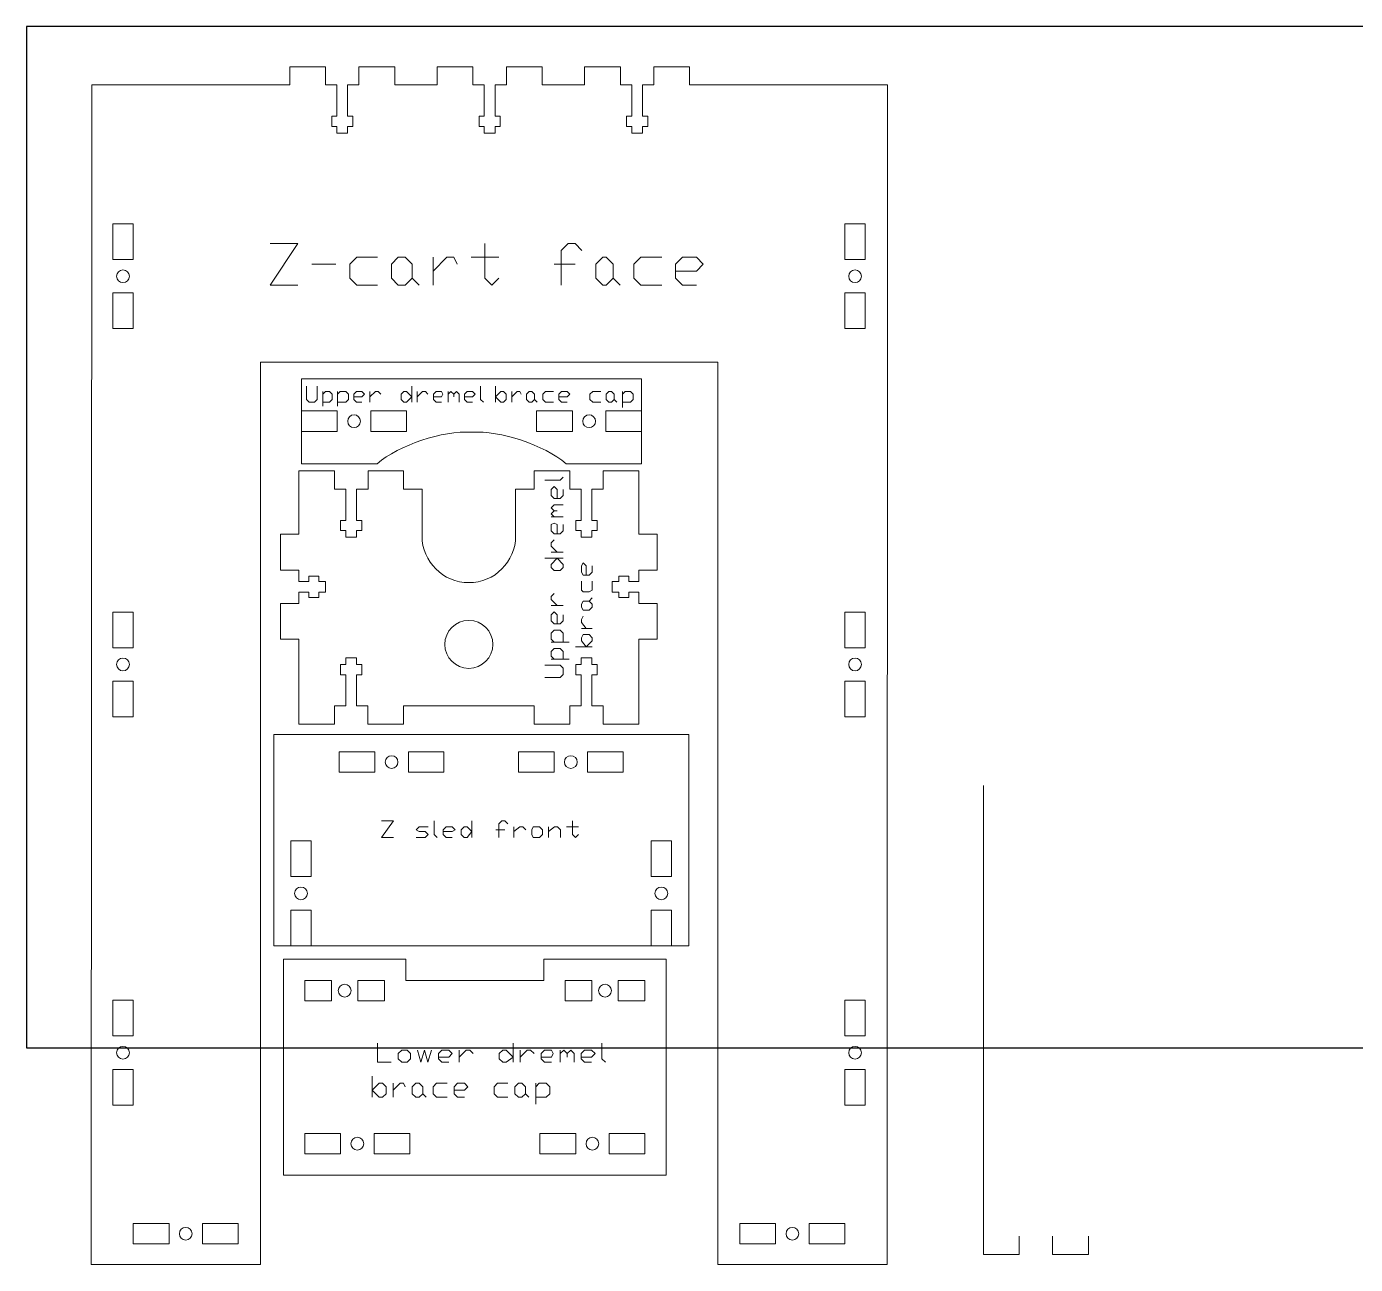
# Model space of a CAD drawing. Header units: inches. Extents: x 0 to 31.2, y 0.2 to 16.1.
# Drawn here: x -0.01 to 15.61, y 1.58 to 16.13 of the extents above; entities that cross this region are included whole.
import ezdxf

# ---------------------------------------------------------------- set-up
doc = ezdxf.new("R2010")
doc.units = ezdxf.units.IN
doc.header["$MEASUREMENT"] = 0
doc.layers.get('0').update_dxf_attribs({"linetype": 'CONTINUOUS', "true_color": 0xffffff})
doc.layers.add('CUT_SHEET_3', color=179, linetype='CONTINUOUS', true_color=0x131326)

# ---------------------------------------------------------------- blocks, each defined once
blk = doc.blocks.new('BORDER')
for p, q in [((24, 0), (0, 0)), ((0, 0), (0, -12)), ((24, -12), (24, 0)), ((0, -12), (24, -12))]:
    blk.add_line(p, q)

msp = doc.modelspace()

# ---------------------------------------------------------------- linework, layer by layer
at = {"layer": 'CUT_SHEET_3', "color": 3, "lineweight": 15, "true_color": 0x00ff00}
for p, q in [((3.087, 15.441), (3.087, 15.656)), ((3.087, 15.656), (3.507, 15.656)), ((3.507, 15.656), (3.507, 15.441)), ((3.9, 15.441), (3.9, 15.656)), ((3.9, 15.656), (4.32, 15.656)), ((4.32, 15.656), (4.32, 15.441)), ((4.82, 15.441), (4.82, 15.656)), ((4.82, 15.656), (5.239, 15.656)), ((5.239, 15.656), (5.239, 15.441)), ((5.633, 15.441), (5.633, 15.656)), ((5.633, 15.656), (6.053, 15.656)), ((6.053, 15.656), (6.053, 15.441)), ((6.552, 15.441), (6.552, 15.656)), ((6.552, 15.656), (6.972, 15.656)), ((6.972, 15.656), (6.972, 15.441)), ((7.366, 15.441), (7.366, 15.656)), ((7.366, 15.656), (7.785, 15.656)), ((7.785, 15.656), (7.785, 15.441)), ((0.751, 1.584), (0.759, 15.441)), ((0.759, 15.441), (3.087, 15.441)), ((2.742, 15.441), (2.742, 15.441)), ((3.507, 15.441), (3.641, 15.441)), ((3.641, 15.441), (3.641, 15.073)), ((3.766, 15.073), (3.766, 15.441)), ((3.766, 15.441), (3.9, 15.441)), ((4.32, 15.441), (4.82, 15.441)), ((5.239, 15.441), (5.373, 15.441)), ((5.373, 15.441), (5.373, 15.073)), ((5.499, 15.073), (5.499, 15.441)), ((5.499, 15.441), (5.633, 15.441)), ((6.053, 15.441), (6.552, 15.441)), ((6.972, 15.441), (7.106, 15.441)), ((7.106, 15.441), (7.106, 15.073)), ((7.232, 15.073), (7.232, 15.441)), ((7.232, 15.441), (7.366, 15.441)), ((7.785, 15.441), (10.113, 15.441)), ((10.113, 15.441), (10.106, 1.584)), ((3.641, 15.073), (3.579, 15.073)), ((3.579, 15.073), (3.579, 14.955)), ((3.828, 15.073), (3.766, 15.073)), ((3.828, 14.955), (3.828, 15.073)), ((5.373, 15.073), (5.311, 15.073)), ((5.311, 15.073), (5.311, 14.955)), ((5.561, 15.073), (5.499, 15.073)), ((5.561, 14.955), (5.561, 15.073)), ((7.106, 15.073), (7.044, 15.073)), ((7.044, 15.073), (7.044, 14.955)), ((7.294, 15.073), (7.232, 15.073)), ((7.294, 14.955), (7.294, 15.073)), ((3.579, 14.955), (3.641, 14.955)), ((3.641, 14.955), (3.641, 14.876)), ((3.641, 14.876), (3.766, 14.876)), ((3.766, 14.876), (3.766, 14.955)), ((3.766, 14.955), (3.828, 14.955)), ((5.311, 14.955), (5.373, 14.955)), ((5.373, 14.955), (5.373, 14.876)), ((5.373, 14.876), (5.499, 14.876)), ((5.499, 14.876), (5.499, 14.955)), ((5.499, 14.955), (5.561, 14.955)), ((7.044, 14.955), (7.106, 14.955)), ((7.106, 14.955), (7.106, 14.876)), ((7.106, 14.876), (7.232, 14.876)), ((7.232, 14.876), (7.232, 14.955)), ((7.232, 14.955), (7.294, 14.955)), ((8.116, 12.183), (2.742, 12.183)), ((2.742, 12.183), (2.742, 1.584)), ((8.116, 1.584), (8.116, 12.183)), ((3.224, 11.99), (3.224, 10.991)), ((7.222, 11.99), (3.224, 11.99)), ((7.222, 10.991), (7.222, 11.99)), ((3.224, 10.991), (4.112, 10.991)), ((6.335, 10.991), (7.222, 10.991)), ((3.192, 10.162), (3.192, 10.908)), ((3.192, 10.908), (3.612, 10.908)), ((3.612, 10.908), (3.612, 10.693)), ((4.006, 10.693), (4.006, 10.908)), ((4.006, 10.908), (4.425, 10.908)), ((4.425, 10.908), (4.425, 10.693)), ((5.957, 10.693), (5.957, 10.908)), ((5.957, 10.908), (6.377, 10.908)), ((6.377, 10.908), (6.377, 10.693)), ((6.77, 10.693), (6.77, 10.908)), ((6.77, 10.908), (7.19, 10.908)), ((7.19, 10.908), (7.19, 10.162)), ((3.612, 10.693), (3.746, 10.693)), ((3.746, 10.693), (3.746, 10.325)), ((3.872, 10.325), (3.872, 10.693)), ((3.872, 10.693), (4.006, 10.693)), ((4.425, 10.693), (4.641, 10.693)), ((4.641, 10.693), (4.641, 10.143)), ((5.741, 10.143), (5.741, 10.693)), ((5.741, 10.693), (5.957, 10.693)), ((6.377, 10.693), (6.51, 10.693)), ((6.51, 10.693), (6.51, 10.325)), ((6.636, 10.325), (6.636, 10.693)), ((6.636, 10.693), (6.77, 10.693)), ((3.746, 10.325), (3.684, 10.325)), ((3.684, 10.325), (3.684, 10.207)), ((3.934, 10.325), (3.872, 10.325)), ((3.934, 10.207), (3.934, 10.325)), ((6.51, 10.325), (6.449, 10.325)), ((6.449, 10.325), (6.449, 10.207)), ((6.698, 10.325), (6.636, 10.325)), ((6.698, 10.207), (6.698, 10.325)), ((2.977, 9.742), (2.977, 10.162)), ((2.977, 10.162), (3.192, 10.162)), ((3.684, 10.207), (3.746, 10.207)), ((3.746, 10.207), (3.746, 10.128)), ((3.872, 10.128), (3.872, 10.207)), ((3.872, 10.207), (3.934, 10.207)), ((6.449, 10.207), (6.51, 10.207)), ((6.51, 10.207), (6.51, 10.128)), ((6.636, 10.128), (6.636, 10.207)), ((6.636, 10.207), (6.698, 10.207)), ((7.19, 10.162), (7.405, 10.162)), ((7.405, 10.162), (7.405, 9.742)), ((3.746, 10.128), (3.872, 10.128)), ((6.51, 10.128), (6.636, 10.128)), ((3.192, 9.742), (2.977, 9.742)), ((3.192, 9.609), (3.192, 9.742)), ((7.405, 9.742), (7.19, 9.742)), ((7.19, 9.742), (7.19, 9.609)), ((3.31, 9.609), (3.192, 9.609)), ((3.428, 9.671), (3.31, 9.671)), ((3.31, 9.671), (3.31, 9.609)), ((3.428, 9.609), (3.428, 9.671)), ((3.507, 9.609), (3.428, 9.609)), ((3.507, 9.483), (3.507, 9.609)), ((6.954, 9.609), (6.875, 9.609)), ((6.875, 9.609), (6.875, 9.483)), ((7.072, 9.671), (6.954, 9.671)), ((6.954, 9.671), (6.954, 9.609)), ((7.072, 9.609), (7.072, 9.671)), ((7.19, 9.609), (7.072, 9.609)), ((3.192, 9.349), (3.192, 9.483)), ((3.192, 9.483), (3.31, 9.483)), ((3.31, 9.483), (3.31, 9.421)), ((3.31, 9.421), (3.428, 9.421)), ((3.428, 9.421), (3.428, 9.483)), ((3.428, 9.483), (3.507, 9.483)), ((6.875, 9.483), (6.954, 9.483)), ((6.954, 9.483), (6.954, 9.421)), ((6.954, 9.421), (7.072, 9.421)), ((7.072, 9.421), (7.072, 9.483)), ((7.072, 9.483), (7.19, 9.483)), ((7.19, 9.483), (7.19, 9.349)), ((2.977, 8.929), (2.977, 9.349)), ((2.977, 9.349), (3.192, 9.349)), ((7.19, 9.349), (7.405, 9.349)), ((7.405, 9.349), (7.405, 8.929)), ((3.192, 8.929), (2.977, 8.929)), ((3.192, 7.93), (3.192, 8.929)), ((7.405, 8.929), (7.19, 8.929)), ((7.19, 8.929), (7.19, 7.93)), ((3.746, 8.631), (3.684, 8.631)), ((3.684, 8.631), (3.684, 8.512)), ((3.872, 8.709), (3.746, 8.709)), ((3.746, 8.709), (3.746, 8.631)), ((3.872, 8.631), (3.872, 8.709)), ((3.934, 8.631), (3.872, 8.631)), ((3.934, 8.512), (3.934, 8.631)), ((6.51, 8.631), (6.448, 8.631)), ((6.448, 8.631), (6.448, 8.512)), ((6.636, 8.709), (6.51, 8.709)), ((6.51, 8.709), (6.51, 8.631)), ((6.636, 8.631), (6.636, 8.709)), ((6.698, 8.631), (6.636, 8.631)), ((6.698, 8.512), (6.698, 8.631)), ((3.684, 8.512), (3.746, 8.512)), ((3.746, 8.512), (3.746, 8.145)), ((3.872, 8.145), (3.872, 8.512)), ((3.872, 8.512), (3.934, 8.512)), ((6.448, 8.512), (6.51, 8.512)), ((6.51, 8.512), (6.51, 8.145)), ((6.636, 8.145), (6.636, 8.512)), ((6.636, 8.512), (6.698, 8.512)), ((3.746, 8.145), (3.612, 8.145)), ((3.612, 8.145), (3.612, 7.93)), ((4.005, 8.145), (3.872, 8.145)), ((4.005, 7.93), (4.005, 8.145)), ((5.957, 8.145), (4.425, 8.145)), ((4.425, 8.145), (4.425, 7.93)), ((5.957, 7.93), (5.957, 8.145)), ((6.51, 8.145), (6.377, 8.145)), ((6.377, 8.145), (6.377, 7.93)), ((6.77, 8.145), (6.636, 8.145)), ((6.77, 7.93), (6.77, 8.145)), ((2.898, 5.326), (2.898, 7.811)), ((2.898, 7.811), (7.775, 7.811)), ((3.612, 7.93), (3.192, 7.93)), ((4.425, 7.93), (4.005, 7.93)), ((6.377, 7.93), (5.957, 7.93)), ((7.19, 7.93), (6.77, 7.93)), ((7.775, 7.811), (7.775, 5.326)), ((11.24, 1.701), (11.239, 7.211)), ((7.775, 5.326), (2.898, 5.326)), ((4.451, 5.171), (3.013, 5.171)), ((3.013, 5.171), (3.013, 4.921)), ((4.451, 4.921), (4.451, 5.171)), ((7.511, 5.171), (6.073, 5.171)), ((6.073, 5.171), (6.073, 4.921)), ((7.511, 4.921), (7.511, 5.171)), ((3.013, 4.921), (3.013, 4.681)), ((6.073, 4.921), (4.451, 4.921)), ((7.511, 4.681), (7.511, 4.921)), ((3.013, 4.681), (3.013, 2.633)), ((7.511, 2.633), (7.511, 4.681)), ((3.013, 2.633), (7.511, 2.633)), ((11.66, 1.916), (11.66, 1.701)), ((12.053, 1.701), (12.053, 1.916)), ((12.474, 1.916), (12.473, 1.701)), ((2.742, 1.584), (0.751, 1.584)), ((10.106, 1.584), (8.116, 1.584)), ((11.66, 1.701), (11.24, 1.701)), ((12.473, 1.701), (12.053, 1.701))]:
    msp.add_line(p, q, dxfattribs=at)
at = {"layer": 'CUT_SHEET_3', "color": 1, "lineweight": 15, "true_color": 0xff0000}
for p, q in [((1.006, 13.811), (1.246, 13.811)), ((1.006, 13.391), (1.006, 13.811)), ((1.246, 13.811), (1.246, 13.391)), ((9.851, 13.811), (9.611, 13.811)), ((9.611, 13.811), (9.611, 13.391)), ((9.851, 13.391), (9.851, 13.811)), ((1.246, 13.391), (1.006, 13.391)), ((9.611, 13.391), (9.851, 13.391)), ((1.006, 12.998), (1.246, 12.998)), ((1.006, 12.578), (1.006, 12.998)), ((1.246, 12.998), (1.246, 12.578)), ((9.851, 12.998), (9.611, 12.998)), ((9.611, 12.998), (9.611, 12.578)), ((9.851, 12.578), (9.851, 12.998)), ((1.246, 12.578), (1.006, 12.578)), ((9.611, 12.578), (9.851, 12.578)), ((3.225, 11.611), (3.645, 11.611)), ((3.225, 11.371), (3.225, 11.611)), ((3.645, 11.611), (3.645, 11.371)), ((4.038, 11.611), (4.458, 11.611)), ((4.038, 11.371), (4.038, 11.611)), ((4.458, 11.611), (4.458, 11.371)), ((5.988, 11.611), (6.408, 11.611)), ((5.988, 11.371), (5.988, 11.611)), ((6.408, 11.611), (6.408, 11.371)), ((6.802, 11.611), (7.221, 11.611)), ((6.802, 11.371), (6.802, 11.611)), ((7.221, 11.611), (7.221, 11.371)), ((3.645, 11.371), (3.225, 11.371)), ((4.458, 11.371), (4.038, 11.371)), ((6.408, 11.371), (5.988, 11.371)), ((7.221, 11.371), (6.802, 11.371)), ((1.246, 9.249), (1.006, 9.249)), ((1.006, 9.249), (1.006, 8.83)), ((1.246, 8.83), (1.246, 9.249)), ((9.611, 8.83), (9.611, 9.249)), ((9.611, 9.249), (9.851, 9.249)), ((9.851, 9.249), (9.851, 8.83)), ((5.191, 9.151), (5.191, 9.151)), ((1.006, 8.83), (1.246, 8.83)), ((4.909, 8.869), (4.909, 8.869)), ((9.851, 8.83), (9.611, 8.83)), ((1.246, 8.436), (1.006, 8.436)), ((1.006, 8.436), (1.006, 8.016)), ((1.246, 8.016), (1.246, 8.436)), ((5.191, 8.587), (5.191, 8.587)), ((9.611, 8.016), (9.611, 8.436)), ((9.611, 8.436), (9.851, 8.436)), ((9.851, 8.436), (9.851, 8.016)), ((1.006, 8.016), (1.246, 8.016)), ((9.851, 8.016), (9.611, 8.016)), ((3.666, 7.366), (3.666, 7.606)), ((3.666, 7.606), (4.086, 7.606)), ((4.086, 7.606), (4.086, 7.366)), ((4.48, 7.366), (4.48, 7.606)), ((4.48, 7.606), (4.899, 7.606)), ((4.899, 7.606), (4.899, 7.366)), ((5.773, 7.366), (5.773, 7.606)), ((5.773, 7.606), (6.193, 7.606)), ((6.193, 7.606), (6.193, 7.366)), ((6.587, 7.366), (6.587, 7.606)), ((6.587, 7.606), (7.006, 7.606)), ((7.006, 7.606), (7.006, 7.366)), ((4.086, 7.366), (3.666, 7.366)), ((4.899, 7.366), (4.48, 7.366)), ((6.193, 7.366), (5.773, 7.366)), ((7.006, 7.366), (6.587, 7.366)), ((3.098, 6.14), (3.098, 6.56)), ((3.098, 6.56), (3.338, 6.56)), ((3.338, 6.56), (3.338, 6.14)), ((7.334, 6.14), (7.334, 6.56)), ((7.334, 6.56), (7.574, 6.56)), ((7.574, 6.56), (7.574, 6.14)), ((3.338, 6.14), (3.098, 6.14)), ((7.574, 6.14), (7.334, 6.14)), ((3.098, 5.327), (3.098, 5.747)), ((3.098, 5.747), (3.338, 5.747)), ((3.338, 5.747), (3.338, 5.327)), ((7.334, 5.327), (7.334, 5.747)), ((7.334, 5.747), (7.574, 5.747)), ((7.574, 5.747), (7.574, 5.327)), ((3.338, 5.327), (3.098, 5.327)), ((7.574, 5.327), (7.334, 5.327)), ((1.246, 4.688), (1.006, 4.688)), ((1.006, 4.688), (1.006, 4.268)), ((1.246, 4.268), (1.246, 4.688)), ((9.611, 4.268), (9.611, 4.688)), ((9.611, 4.688), (9.851, 4.688)), ((9.851, 4.688), (9.851, 4.268)), ((1.006, 4.268), (1.246, 4.268)), ((9.851, 4.268), (9.611, 4.268)), ((1.246, 3.874), (1.006, 3.874)), ((1.006, 3.874), (1.006, 3.455)), ((1.246, 3.455), (1.246, 3.874)), ((9.611, 3.455), (9.611, 3.874)), ((9.611, 3.874), (9.851, 3.874)), ((9.851, 3.874), (9.851, 3.455)), ((1.006, 3.455), (1.246, 3.455)), ((9.851, 3.455), (9.611, 3.455)), ((3.264, 3.123), (3.684, 3.123)), ((3.264, 2.883), (3.264, 3.123)), ((3.684, 3.123), (3.684, 2.883)), ((4.077, 3.123), (4.497, 3.123)), ((4.077, 2.883), (4.077, 3.123)), ((4.497, 3.123), (4.497, 2.883)), ((6.027, 3.123), (6.447, 3.123)), ((6.027, 2.883), (6.027, 3.123)), ((6.447, 3.123), (6.447, 2.883)), ((6.84, 3.123), (7.26, 3.123)), ((6.84, 2.883), (6.84, 3.123)), ((7.26, 3.123), (7.26, 2.883)), ((3.684, 2.883), (3.264, 2.883)), ((4.497, 2.883), (4.077, 2.883)), ((6.447, 2.883), (6.027, 2.883)), ((7.26, 2.883), (6.84, 2.883)), ((1.247, 1.825), (1.247, 2.065)), ((1.247, 2.065), (1.667, 2.065)), ((1.667, 2.065), (1.667, 1.825)), ((2.06, 1.825), (2.06, 2.065)), ((2.06, 2.065), (2.48, 2.065)), ((2.48, 2.065), (2.48, 1.825)), ((8.797, 2.065), (8.377, 2.065)), ((8.377, 2.065), (8.377, 1.825)), ((8.797, 1.825), (8.797, 2.065)), ((9.61, 2.065), (9.19, 2.065)), ((9.19, 2.065), (9.19, 1.825)), ((9.61, 1.825), (9.61, 2.065)), ((1.667, 1.825), (1.247, 1.825)), ((2.48, 1.825), (2.06, 1.825)), ((8.377, 1.825), (8.797, 1.825)), ((9.19, 1.825), (9.61, 1.825))]:
    msp.add_line(p, q, dxfattribs=at)
at = {"layer": 'CUT_SHEET_3', "color": 7, "lineweight": 15, "true_color": 0xffffff}
for p, q in [((2.856, 13.58), (3.181, 13.58)), ((3.181, 13.58), (2.856, 13.091)), ((5.381, 13.58), (5.381, 13.172)), ((6.358, 13.58), (6.277, 13.498)), ((6.277, 13.498), (6.277, 13.091)), ((6.44, 13.58), (6.358, 13.58)), ((6.521, 13.498), (6.44, 13.58)), ((3.344, 13.335), (3.629, 13.335)), ((3.874, 13.417), (3.792, 13.335)), ((3.792, 13.335), (3.792, 13.172)), ((4.118, 13.417), (3.874, 13.417)), ((4.281, 13.335), (4.362, 13.417)), ((4.281, 13.172), (4.281, 13.335)), ((4.362, 13.417), (4.444, 13.417)), ((4.444, 13.417), (4.525, 13.335)), ((4.525, 13.335), (4.525, 13.172)), ((4.77, 13.254), (4.933, 13.417)), ((4.77, 13.091), (4.77, 13.417)), ((4.933, 13.417), (5.014, 13.417)), ((5.014, 13.417), (5.055, 13.335)), ((5.218, 13.417), (5.544, 13.417)), ((6.195, 13.335), (6.44, 13.335)), ((6.684, 13.335), (6.765, 13.417)), ((6.684, 13.172), (6.684, 13.335)), ((6.765, 13.417), (6.806, 13.417)), ((6.806, 13.417), (6.888, 13.335)), ((6.888, 13.335), (6.888, 13.172)), ((7.213, 13.417), (7.132, 13.335)), ((7.132, 13.335), (7.132, 13.172)), ((7.458, 13.417), (7.213, 13.417)), ((7.702, 13.417), (7.621, 13.335)), ((7.621, 13.335), (7.621, 13.172)), ((7.865, 13.417), (7.702, 13.417)), ((7.947, 13.335), (7.865, 13.417)), ((7.865, 13.254), (7.947, 13.335)), ((3.792, 13.172), (3.874, 13.091)), ((4.362, 13.091), (4.281, 13.172)), ((4.525, 13.172), (4.444, 13.091)), ((4.525, 13.172), (4.607, 13.091)), ((5.381, 13.172), (5.462, 13.091)), ((5.462, 13.091), (5.544, 13.172)), ((6.765, 13.091), (6.684, 13.172)), ((6.888, 13.172), (6.806, 13.091)), ((6.888, 13.172), (6.969, 13.091)), ((7.132, 13.172), (7.213, 13.091)), ((7.621, 13.254), (7.865, 13.254)), ((7.621, 13.172), (7.702, 13.091)), ((2.856, 13.091), (3.181, 13.091)), ((3.874, 13.091), (4.118, 13.091)), ((4.444, 13.091), (4.362, 13.091)), ((6.806, 13.091), (6.765, 13.091)), ((7.213, 13.091), (7.458, 13.091)), ((7.702, 13.091), (7.865, 13.091)), ((3.283, 11.904), (3.283, 11.745)), ((3.41, 11.745), (3.41, 11.904)), ((4.521, 11.904), (4.521, 11.713)), ((5.33, 11.904), (5.33, 11.745)), ((5.504, 11.713), (5.504, 11.904)), ((3.283, 11.745), (3.315, 11.713)), ((3.379, 11.713), (3.41, 11.745)), ((3.474, 11.809), (3.506, 11.84)), ((3.474, 11.666), (3.474, 11.84)), ((3.506, 11.84), (3.553, 11.84)), ((3.553, 11.84), (3.585, 11.809)), ((3.585, 11.745), (3.553, 11.713)), ((3.585, 11.809), (3.585, 11.745)), ((3.648, 11.809), (3.68, 11.84)), ((3.648, 11.666), (3.648, 11.84)), ((3.68, 11.84), (3.744, 11.84)), ((3.744, 11.84), (3.775, 11.809)), ((3.775, 11.745), (3.744, 11.713)), ((3.775, 11.809), (3.775, 11.745)), ((3.871, 11.84), (3.839, 11.809)), ((3.839, 11.809), (3.839, 11.745)), ((3.839, 11.777), (3.934, 11.777)), ((3.839, 11.745), (3.871, 11.713)), ((3.934, 11.84), (3.871, 11.84)), ((3.966, 11.809), (3.934, 11.84)), ((3.934, 11.777), (3.966, 11.809)), ((4.029, 11.777), (4.093, 11.84)), ((4.029, 11.713), (4.029, 11.84)), ((4.093, 11.84), (4.124, 11.84)), ((4.124, 11.84), (4.156, 11.809)), ((4.394, 11.809), (4.426, 11.84)), ((4.394, 11.745), (4.394, 11.809)), ((4.426, 11.713), (4.394, 11.745)), ((4.426, 11.84), (4.458, 11.84)), ((4.458, 11.84), (4.521, 11.777)), ((4.521, 11.777), (4.458, 11.713)), ((4.585, 11.777), (4.648, 11.84)), ((4.585, 11.713), (4.585, 11.84)), ((4.648, 11.84), (4.68, 11.84)), ((4.68, 11.84), (4.711, 11.809)), ((4.807, 11.84), (4.775, 11.809)), ((4.775, 11.809), (4.775, 11.745)), ((4.775, 11.777), (4.87, 11.777)), ((4.775, 11.745), (4.807, 11.713)), ((4.87, 11.84), (4.807, 11.84)), ((4.886, 11.809), (4.87, 11.84)), ((4.87, 11.777), (4.886, 11.809)), ((4.95, 11.809), (4.981, 11.84)), ((4.95, 11.713), (4.95, 11.84)), ((4.981, 11.84), (5.013, 11.809)), ((5.013, 11.809), (5.045, 11.84)), ((5.013, 11.809), (5.013, 11.777)), ((5.045, 11.84), (5.076, 11.809)), ((5.076, 11.809), (5.076, 11.713)), ((5.172, 11.84), (5.14, 11.809)), ((5.14, 11.809), (5.14, 11.745)), ((5.14, 11.777), (5.235, 11.777)), ((5.14, 11.745), (5.172, 11.713)), ((5.235, 11.84), (5.172, 11.84)), ((5.267, 11.809), (5.235, 11.84)), ((5.235, 11.777), (5.267, 11.809)), ((5.33, 11.745), (5.362, 11.713)), ((5.504, 11.777), (5.568, 11.84)), ((5.568, 11.713), (5.504, 11.777)), ((5.568, 11.84), (5.599, 11.84)), ((5.599, 11.84), (5.631, 11.808)), ((5.631, 11.745), (5.599, 11.713)), ((5.631, 11.808), (5.631, 11.745)), ((5.695, 11.777), (5.758, 11.84)), ((5.695, 11.713), (5.695, 11.84)), ((5.758, 11.84), (5.79, 11.84)), ((5.79, 11.84), (5.806, 11.808)), ((5.869, 11.808), (5.901, 11.84)), ((5.869, 11.745), (5.869, 11.808)), ((5.901, 11.713), (5.869, 11.745)), ((5.901, 11.84), (5.933, 11.84)), ((5.933, 11.84), (5.964, 11.808)), ((5.964, 11.745), (5.933, 11.713)), ((5.964, 11.808), (5.964, 11.745)), ((5.964, 11.745), (5.996, 11.713)), ((6.091, 11.84), (6.06, 11.808)), ((6.06, 11.808), (6.06, 11.745)), ((6.06, 11.745), (6.091, 11.713)), ((6.187, 11.84), (6.091, 11.84)), ((6.282, 11.84), (6.25, 11.808)), ((6.25, 11.808), (6.25, 11.745)), ((6.25, 11.777), (6.345, 11.777)), ((6.25, 11.745), (6.282, 11.713)), ((6.345, 11.84), (6.282, 11.84)), ((6.377, 11.808), (6.345, 11.84)), ((6.345, 11.777), (6.377, 11.808)), ((6.647, 11.84), (6.615, 11.808)), ((6.615, 11.808), (6.615, 11.745)), ((6.615, 11.745), (6.647, 11.713)), ((6.742, 11.84), (6.647, 11.84)), ((6.805, 11.808), (6.837, 11.84)), ((6.805, 11.745), (6.805, 11.808)), ((6.837, 11.713), (6.805, 11.745)), ((6.837, 11.84), (6.869, 11.84)), ((6.869, 11.84), (6.901, 11.808)), ((6.901, 11.745), (6.869, 11.713)), ((6.901, 11.808), (6.901, 11.745)), ((6.901, 11.745), (6.932, 11.713)), ((6.996, 11.808), (7.027, 11.84)), ((6.996, 11.65), (6.996, 11.84)), ((7.027, 11.84), (7.091, 11.84)), ((7.091, 11.84), (7.123, 11.808)), ((7.123, 11.745), (7.091, 11.713)), ((7.123, 11.808), (7.123, 11.745)), ((3.315, 11.713), (3.379, 11.713)), ((3.553, 11.713), (3.474, 11.713)), ((3.744, 11.713), (3.648, 11.713)), ((3.871, 11.713), (3.934, 11.713)), ((4.458, 11.713), (4.426, 11.713)), ((4.807, 11.713), (4.87, 11.713)), ((5.172, 11.713), (5.235, 11.713)), ((5.599, 11.713), (5.568, 11.713)), ((5.933, 11.713), (5.901, 11.713)), ((6.091, 11.713), (6.187, 11.713)), ((6.282, 11.713), (6.345, 11.713)), ((6.647, 11.713), (6.742, 11.713)), ((6.869, 11.713), (6.837, 11.713)), ((7.091, 11.713), (6.996, 11.713)), ((6.085, 10.797), (6.264, 10.797)), ((6.264, 10.797), (6.3, 10.832)), ((6.193, 10.725), (6.157, 10.689)), ((6.157, 10.689), (6.157, 10.617)), ((6.229, 10.689), (6.193, 10.725)), ((6.229, 10.581), (6.229, 10.689)), ((6.3, 10.617), (6.3, 10.689)), ((6.157, 10.617), (6.193, 10.581)), ((6.157, 10.473), (6.193, 10.509)), ((6.193, 10.437), (6.157, 10.473)), ((6.193, 10.581), (6.264, 10.581)), ((6.193, 10.509), (6.3, 10.509)), ((6.264, 10.581), (6.3, 10.617)), ((6.157, 10.402), (6.193, 10.437)), ((6.193, 10.366), (6.157, 10.402)), ((6.3, 10.366), (6.157, 10.366)), ((6.193, 10.437), (6.229, 10.437)), ((6.193, 10.294), (6.157, 10.276)), ((6.157, 10.276), (6.157, 10.204)), ((6.157, 10.204), (6.193, 10.168)), ((6.229, 10.276), (6.193, 10.294)), ((6.193, 10.168), (6.264, 10.168)), ((6.229, 10.168), (6.229, 10.276)), ((6.264, 10.168), (6.3, 10.204)), ((6.3, 10.204), (6.3, 10.276)), ((6.157, 10.06), (6.193, 10.096)), ((6.157, 10.024), (6.157, 10.06)), ((6.229, 9.953), (6.157, 10.024)), ((6.085, 9.881), (6.3, 9.881)), ((6.3, 9.953), (6.157, 9.953)), ((6.157, 9.809), (6.229, 9.881)), ((6.229, 9.881), (6.3, 9.809)), ((6.157, 9.773), (6.157, 9.809)), ((6.193, 9.737), (6.157, 9.773)), ((6.264, 9.737), (6.193, 9.737)), ((6.3, 9.773), (6.264, 9.737)), ((6.3, 9.809), (6.3, 9.773)), ((6.534, 9.827), (6.516, 9.791)), ((6.516, 9.791), (6.516, 9.719)), ((6.516, 9.719), (6.534, 9.683)), ((6.57, 9.791), (6.534, 9.827)), ((6.57, 9.683), (6.57, 9.791)), ((6.606, 9.683), (6.642, 9.719)), ((6.642, 9.719), (6.642, 9.791)), ((6.516, 9.612), (6.516, 9.504)), ((6.534, 9.683), (6.606, 9.683)), ((6.642, 9.504), (6.642, 9.612)), ((6.157, 9.432), (6.193, 9.468)), ((6.157, 9.396), (6.157, 9.432)), ((6.229, 9.324), (6.157, 9.396)), ((6.516, 9.504), (6.534, 9.486)), ((6.516, 9.342), (6.534, 9.378)), ((6.534, 9.486), (6.606, 9.486)), ((6.534, 9.378), (6.606, 9.378)), ((6.606, 9.486), (6.642, 9.504)), ((6.606, 9.378), (6.642, 9.414)), ((6.606, 9.378), (6.642, 9.342)), ((6.3, 9.324), (6.157, 9.324)), ((6.193, 9.252), (6.157, 9.217)), ((6.157, 9.217), (6.157, 9.145)), ((6.229, 9.217), (6.193, 9.252)), ((6.229, 9.109), (6.229, 9.217)), ((6.3, 9.145), (6.3, 9.217)), ((6.516, 9.306), (6.516, 9.342)), ((6.534, 9.27), (6.516, 9.306)), ((6.606, 9.27), (6.534, 9.27)), ((6.642, 9.306), (6.606, 9.27)), ((6.642, 9.342), (6.642, 9.306)), ((6.157, 9.145), (6.193, 9.109)), ((6.193, 9.109), (6.264, 9.109)), ((6.264, 9.109), (6.3, 9.145)), ((6.516, 9.163), (6.534, 9.199)), ((6.516, 9.127), (6.516, 9.163)), ((6.57, 9.055), (6.516, 9.127)), ((6.157, 9.001), (6.193, 9.037)), ((6.157, 8.929), (6.157, 9.001)), ((6.193, 8.893), (6.157, 8.929)), ((6.193, 9.037), (6.264, 9.037)), ((6.264, 9.037), (6.3, 9.001)), ((6.3, 9.001), (6.3, 8.893)), ((6.642, 9.055), (6.516, 9.055)), ((6.516, 8.947), (6.534, 8.983)), ((6.516, 8.911), (6.516, 8.947)), ((6.57, 8.839), (6.516, 8.911)), ((6.534, 8.983), (6.606, 8.983)), ((6.642, 8.911), (6.57, 8.839)), ((6.606, 8.983), (6.642, 8.947)), ((6.642, 8.947), (6.642, 8.911)), ((6.372, 8.893), (6.157, 8.893)), ((6.157, 8.786), (6.193, 8.822)), ((6.157, 8.732), (6.157, 8.786)), ((6.193, 8.822), (6.264, 8.822)), ((6.264, 8.822), (6.3, 8.786)), ((6.3, 8.786), (6.3, 8.696)), ((6.642, 8.839), (6.444, 8.839)), ((6.264, 8.624), (6.085, 8.624)), ((6.193, 8.696), (6.157, 8.732)), ((6.372, 8.696), (6.157, 8.696)), ((6.3, 8.588), (6.264, 8.624)), ((6.085, 8.48), (6.264, 8.48)), ((6.264, 8.48), (6.3, 8.516)), ((6.3, 8.516), (6.3, 8.588)), ((4.164, 6.795), (4.306, 6.795)), ((4.306, 6.795), (4.164, 6.6)), ((4.571, 6.689), (4.606, 6.724)), ((4.606, 6.724), (4.712, 6.724)), ((4.783, 6.795), (4.783, 6.636)), ((4.924, 6.724), (4.889, 6.689)), ((4.995, 6.724), (4.924, 6.724)), ((5.03, 6.689), (4.995, 6.724)), ((5.101, 6.689), (5.136, 6.724)), ((5.136, 6.724), (5.172, 6.724)), ((5.172, 6.724), (5.225, 6.671)), ((5.225, 6.795), (5.225, 6.6)), ((5.578, 6.795), (5.543, 6.759)), ((5.543, 6.759), (5.543, 6.6)), ((5.614, 6.795), (5.578, 6.795)), ((5.649, 6.759), (5.614, 6.795)), ((5.72, 6.671), (5.79, 6.724)), ((5.72, 6.6), (5.72, 6.724)), ((5.79, 6.724), (5.826, 6.724)), ((5.826, 6.724), (5.861, 6.689)), ((5.932, 6.689), (5.949, 6.724)), ((5.949, 6.724), (6.02, 6.724)), ((6.02, 6.724), (6.055, 6.689)), ((6.126, 6.671), (6.197, 6.724)), ((6.126, 6.6), (6.126, 6.724)), ((6.197, 6.724), (6.232, 6.724)), ((6.232, 6.724), (6.267, 6.689)), ((6.338, 6.724), (6.479, 6.724)), ((6.409, 6.795), (6.409, 6.636)), ((4.164, 6.6), (4.306, 6.6)), ((4.606, 6.671), (4.571, 6.689)), ((4.571, 6.6), (4.677, 6.6)), ((4.677, 6.671), (4.606, 6.671)), ((4.712, 6.636), (4.677, 6.671)), ((4.677, 6.6), (4.712, 6.636)), ((4.783, 6.636), (4.818, 6.6)), ((4.889, 6.689), (4.889, 6.636)), ((4.889, 6.671), (4.995, 6.671)), ((4.889, 6.636), (4.924, 6.6)), ((4.924, 6.6), (4.995, 6.6)), ((4.995, 6.671), (5.03, 6.689)), ((5.101, 6.636), (5.101, 6.689)), ((5.136, 6.6), (5.101, 6.636)), ((5.172, 6.6), (5.136, 6.6)), ((5.225, 6.671), (5.172, 6.6)), ((5.508, 6.689), (5.614, 6.689)), ((5.932, 6.636), (5.932, 6.689)), ((5.949, 6.6), (5.932, 6.636)), ((6.02, 6.6), (5.949, 6.6)), ((6.055, 6.636), (6.02, 6.6)), ((6.055, 6.689), (6.055, 6.636)), ((6.267, 6.689), (6.267, 6.6)), ((6.409, 6.636), (6.444, 6.6)), ((6.444, 6.6), (6.479, 6.636)), ((4.117, 4.184), (4.117, 3.959)), ((4.362, 4.061), (4.403, 4.102)), ((4.362, 3.999), (4.362, 4.061)), ((4.403, 4.102), (4.465, 4.102)), ((4.465, 4.102), (4.505, 4.061)), ((4.505, 4.061), (4.505, 3.999)), ((4.587, 4.102), (4.628, 3.959)), ((4.628, 3.959), (4.669, 4.102)), ((4.669, 4.102), (4.71, 3.959)), ((4.71, 3.959), (4.751, 4.102)), ((4.874, 4.102), (4.833, 4.061)), ((4.833, 4.061), (4.833, 3.999)), ((4.955, 4.102), (4.874, 4.102)), ((4.996, 4.061), (4.955, 4.102)), ((4.955, 4.02), (4.996, 4.061)), ((5.078, 4.02), (5.16, 4.102)), ((5.078, 3.959), (5.078, 4.102)), ((5.16, 4.102), (5.201, 4.102)), ((5.201, 4.102), (5.242, 4.061)), ((5.549, 4.061), (5.59, 4.102)), ((5.549, 3.999), (5.549, 4.061)), ((5.59, 4.102), (5.631, 4.102)), ((5.631, 4.102), (5.712, 4.02)), ((5.712, 4.184), (5.712, 3.959)), ((5.794, 4.02), (5.876, 4.102)), ((5.794, 3.959), (5.794, 4.102)), ((5.876, 4.102), (5.917, 4.102)), ((5.917, 4.102), (5.958, 4.061)), ((6.081, 4.102), (6.04, 4.061)), ((6.04, 4.061), (6.04, 3.999)), ((6.163, 4.102), (6.081, 4.102)), ((6.183, 4.061), (6.163, 4.102)), ((6.163, 4.02), (6.183, 4.061)), ((6.265, 4.061), (6.306, 4.102)), ((6.265, 3.959), (6.265, 4.102)), ((6.306, 4.102), (6.347, 4.061)), ((6.347, 4.061), (6.388, 4.102)), ((6.347, 4.061), (6.347, 4.02)), ((6.388, 4.102), (6.429, 4.061)), ((6.429, 4.061), (6.429, 3.959)), ((6.551, 4.102), (6.51, 4.061)), ((6.51, 4.061), (6.51, 3.999)), ((6.633, 4.102), (6.551, 4.102)), ((6.674, 4.061), (6.633, 4.102)), ((6.633, 4.02), (6.674, 4.061)), ((6.756, 4.184), (6.756, 3.999)), ((4.117, 3.959), (4.28, 3.959)), ((4.403, 3.959), (4.362, 3.999)), ((4.465, 3.959), (4.403, 3.959)), ((4.505, 3.999), (4.465, 3.959)), ((4.833, 4.02), (4.955, 4.02)), ((4.833, 3.999), (4.874, 3.959)), ((4.874, 3.959), (4.955, 3.959)), ((5.59, 3.959), (5.549, 3.999)), ((5.631, 3.959), (5.59, 3.959)), ((5.712, 4.02), (5.631, 3.959)), ((6.04, 4.02), (6.163, 4.02)), ((6.04, 3.999), (6.081, 3.959)), ((6.081, 3.959), (6.163, 3.959)), ((6.51, 4.02), (6.633, 4.02)), ((6.51, 3.999), (6.551, 3.959)), ((6.551, 3.959), (6.633, 3.959)), ((6.756, 3.999), (6.797, 3.959)), ((4.055, 3.549), (4.055, 3.795)), ((4.055, 3.631), (4.137, 3.713)), ((4.137, 3.549), (4.055, 3.631)), ((4.137, 3.713), (4.178, 3.713)), ((4.178, 3.713), (4.219, 3.672)), ((4.219, 3.672), (4.219, 3.59)), ((4.301, 3.631), (4.383, 3.713)), ((4.301, 3.549), (4.301, 3.713)), ((4.383, 3.713), (4.424, 3.713)), ((4.424, 3.713), (4.444, 3.672)), ((4.526, 3.672), (4.567, 3.713)), ((4.526, 3.59), (4.526, 3.672)), ((4.567, 3.713), (4.608, 3.713)), ((4.608, 3.713), (4.649, 3.672)), ((4.649, 3.672), (4.649, 3.59)), ((4.812, 3.713), (4.771, 3.672)), ((4.771, 3.672), (4.771, 3.59)), ((4.935, 3.713), (4.812, 3.713)), ((5.058, 3.713), (5.017, 3.672)), ((5.017, 3.672), (5.017, 3.59)), ((5.017, 3.631), (5.14, 3.631)), ((5.14, 3.713), (5.058, 3.713)), ((5.181, 3.672), (5.14, 3.713)), ((5.14, 3.631), (5.181, 3.672)), ((5.528, 3.713), (5.487, 3.672)), ((5.487, 3.672), (5.487, 3.59)), ((5.651, 3.713), (5.528, 3.713)), ((5.733, 3.672), (5.774, 3.713)), ((5.733, 3.59), (5.733, 3.672)), ((5.774, 3.713), (5.815, 3.713)), ((5.815, 3.713), (5.856, 3.672)), ((5.856, 3.672), (5.856, 3.59)), ((5.978, 3.672), (6.019, 3.713)), ((5.978, 3.467), (5.978, 3.713)), ((6.019, 3.713), (6.101, 3.713)), ((6.101, 3.713), (6.142, 3.672)), ((6.142, 3.672), (6.142, 3.59)), ((4.178, 3.549), (4.137, 3.549)), ((4.219, 3.59), (4.178, 3.549)), ((4.567, 3.549), (4.526, 3.59)), ((4.608, 3.549), (4.567, 3.549)), ((4.649, 3.59), (4.608, 3.549)), ((4.649, 3.59), (4.69, 3.549)), ((4.771, 3.59), (4.812, 3.549)), ((4.812, 3.549), (4.935, 3.549)), ((5.017, 3.59), (5.058, 3.549)), ((5.058, 3.549), (5.14, 3.549)), ((5.487, 3.59), (5.528, 3.549)), ((5.528, 3.549), (5.651, 3.549)), ((5.774, 3.549), (5.733, 3.59)), ((5.815, 3.549), (5.774, 3.549)), ((5.856, 3.59), (5.815, 3.549)), ((5.856, 3.59), (5.897, 3.549)), ((6.101, 3.549), (5.978, 3.549)), ((6.142, 3.59), (6.101, 3.549))]:
    msp.add_line(p, q, dxfattribs=at)
at = {"layer": 'CUT_SHEET_3', "color": 240, "lineweight": 15, "true_color": 0xff003f}
for p, q in [((3.577, 4.921), (3.263, 4.921)), ((3.263, 4.921), (3.263, 4.681)), ((3.577, 4.681), (3.577, 4.921)), ((4.201, 4.921), (3.887, 4.921)), ((3.887, 4.921), (3.887, 4.681)), ((4.201, 4.681), (4.201, 4.921)), ((6.323, 4.921), (6.637, 4.921)), ((6.323, 4.681), (6.323, 4.921)), ((6.637, 4.921), (6.637, 4.681)), ((6.792, 4.876), (6.792, 4.876)), ((6.947, 4.921), (7.261, 4.921)), ((6.947, 4.681), (6.947, 4.921)), ((7.261, 4.921), (7.261, 4.681)), ((3.732, 4.726), (3.732, 4.726)), ((6.867, 4.801), (6.867, 4.801)), ((3.263, 4.681), (3.577, 4.681)), ((3.887, 4.681), (4.201, 4.681)), ((6.637, 4.681), (6.323, 4.681)), ((7.261, 4.681), (6.947, 4.681))]:
    msp.add_line(p, q, dxfattribs=at)
at = {"layer": 'CUT_SHEET_3', "color": 1, "lineweight": 15, "true_color": 0xff0000}
for points in [[(1.126, 13.269), (1.085, 13.269), (1.051, 13.236), (1.051, 13.194)], [(1.051, 13.194), (1.051, 13.153), (1.085, 13.12), (1.126, 13.12)], [(1.201, 13.194), (1.201, 13.236), (1.167, 13.269), (1.126, 13.269)], [(1.126, 13.12), (1.167, 13.12), (1.201, 13.153), (1.201, 13.194)], [(9.731, 13.269), (9.69, 13.269), (9.656, 13.236), (9.656, 13.194)], [(9.656, 13.194), (9.656, 13.153), (9.69, 13.12), (9.731, 13.12)], [(9.806, 13.194), (9.806, 13.236), (9.773, 13.269), (9.731, 13.269)], [(9.731, 13.12), (9.773, 13.12), (9.806, 13.153), (9.806, 13.194)], [(3.842, 11.566), (3.8, 11.566), (3.767, 11.532), (3.767, 11.491)], [(3.917, 11.491), (3.917, 11.532), (3.883, 11.566), (3.842, 11.566)], [(6.605, 11.566), (6.564, 11.566), (6.53, 11.532), (6.53, 11.491)], [(6.68, 11.491), (6.68, 11.532), (6.646, 11.566), (6.605, 11.566)], [(3.767, 11.491), (3.767, 11.449), (3.8, 11.416), (3.842, 11.416)], [(3.842, 11.416), (3.883, 11.416), (3.917, 11.449), (3.917, 11.491)], [(6.53, 11.491), (6.53, 11.449), (6.564, 11.416), (6.605, 11.416)], [(6.605, 11.416), (6.646, 11.416), (6.68, 11.449), (6.68, 11.491)], [(5.191, 9.151), (5.035, 9.151), (4.909, 9.025), (4.909, 8.869)], [(5.473, 8.869), (5.473, 9.025), (5.347, 9.151), (5.191, 9.151)], [(4.909, 8.869), (4.909, 8.714), (5.035, 8.587), (5.191, 8.587)], [(5.191, 8.587), (5.347, 8.587), (5.473, 8.714), (5.473, 8.869)], [(5.473, 8.869), (5.473, 8.869), (5.473, 8.869), (5.473, 8.869)], [(1.126, 8.708), (1.085, 8.708), (1.051, 8.674), (1.051, 8.633)], [(1.051, 8.633), (1.051, 8.591), (1.085, 8.558), (1.126, 8.558)], [(1.201, 8.633), (1.201, 8.674), (1.167, 8.708), (1.126, 8.708)], [(1.126, 8.558), (1.167, 8.558), (1.201, 8.591), (1.201, 8.633)], [(9.731, 8.708), (9.69, 8.708), (9.656, 8.674), (9.656, 8.633)], [(9.656, 8.633), (9.656, 8.591), (9.69, 8.558), (9.731, 8.558)], [(9.806, 8.633), (9.806, 8.674), (9.773, 8.708), (9.731, 8.708)], [(9.731, 8.558), (9.773, 8.558), (9.806, 8.591), (9.806, 8.633)], [(4.283, 7.561), (4.241, 7.561), (4.208, 7.528), (4.208, 7.486)], [(4.358, 7.486), (4.358, 7.528), (4.324, 7.561), (4.283, 7.561)], [(6.39, 7.561), (6.348, 7.561), (6.315, 7.528), (6.315, 7.486)], [(6.465, 7.486), (6.465, 7.528), (6.431, 7.561), (6.39, 7.561)], [(4.208, 7.486), (4.208, 7.445), (4.241, 7.411), (4.283, 7.411)], [(4.283, 7.411), (4.324, 7.411), (4.358, 7.445), (4.358, 7.486)], [(6.315, 7.486), (6.315, 7.445), (6.348, 7.411), (6.39, 7.411)], [(6.39, 7.411), (6.431, 7.411), (6.465, 7.445), (6.465, 7.486)], [(3.218, 6.018), (3.177, 6.018), (3.143, 5.985), (3.143, 5.943)], [(3.143, 5.943), (3.143, 5.902), (3.177, 5.868), (3.218, 5.868)], [(3.293, 5.943), (3.293, 5.985), (3.26, 6.018), (3.218, 6.018)], [(3.218, 5.868), (3.26, 5.868), (3.293, 5.902), (3.293, 5.943)], [(7.454, 6.018), (7.413, 6.018), (7.379, 5.985), (7.379, 5.943)], [(7.379, 5.943), (7.379, 5.902), (7.413, 5.868), (7.454, 5.868)], [(7.529, 5.943), (7.529, 5.985), (7.496, 6.018), (7.454, 6.018)], [(7.454, 5.868), (7.496, 5.868), (7.529, 5.902), (7.529, 5.943)], [(1.126, 4.146), (1.085, 4.146), (1.051, 4.113), (1.051, 4.071)], [(1.051, 4.071), (1.051, 4.03), (1.085, 3.996), (1.126, 3.996)], [(1.201, 4.071), (1.201, 4.113), (1.167, 4.146), (1.126, 4.146)], [(1.126, 3.996), (1.167, 3.996), (1.201, 4.03), (1.201, 4.071)], [(9.731, 4.146), (9.69, 4.146), (9.656, 4.113), (9.656, 4.071)], [(9.656, 4.071), (9.656, 4.03), (9.69, 3.996), (9.731, 3.996)], [(9.806, 4.071), (9.806, 4.113), (9.773, 4.146), (9.731, 4.146)], [(9.731, 3.996), (9.773, 3.996), (9.806, 4.03), (9.806, 4.071)], [(3.88, 3.078), (3.839, 3.078), (3.805, 3.045), (3.805, 3.003)], [(3.805, 3.003), (3.805, 2.962), (3.839, 2.928), (3.88, 2.928)], [(3.955, 3.003), (3.955, 3.045), (3.922, 3.078), (3.88, 3.078)], [(3.88, 2.928), (3.922, 2.928), (3.955, 2.962), (3.955, 3.003)], [(6.644, 3.078), (6.602, 3.078), (6.569, 3.045), (6.569, 3.003)], [(6.569, 3.003), (6.569, 2.962), (6.602, 2.928), (6.644, 2.928)], [(6.719, 3.003), (6.719, 3.045), (6.685, 3.078), (6.644, 3.078)], [(6.644, 2.928), (6.685, 2.928), (6.719, 2.962), (6.719, 3.003)], [(1.863, 2.02), (1.822, 2.02), (1.789, 1.986), (1.789, 1.945)], [(1.789, 1.945), (1.789, 1.904), (1.822, 1.87), (1.863, 1.87)], [(1.938, 1.945), (1.938, 1.986), (1.905, 2.02), (1.863, 2.02)], [(1.863, 1.87), (1.905, 1.87), (1.938, 1.904), (1.938, 1.945)], [(8.994, 2.02), (8.952, 2.02), (8.919, 1.986), (8.919, 1.945)], [(8.919, 1.945), (8.919, 1.904), (8.952, 1.87), (8.994, 1.87)], [(9.069, 1.945), (9.069, 1.986), (9.035, 2.02), (8.994, 2.02)], [(8.994, 1.87), (9.035, 1.87), (9.069, 1.904), (9.069, 1.945)]]:
    msp.add_open_spline(points, degree=3, dxfattribs=at)
at = {"layer": 'CUT_SHEET_3', "color": 3, "lineweight": 15, "true_color": 0x00ff00}
for points in [[(5.223, 11.361), (4.882, 11.382), (4.372, 11.212), (4.112, 10.991)], [(6.335, 10.991), (6.074, 11.212), (5.564, 11.382), (5.223, 11.361)], [(4.641, 10.143), (4.641, 9.84), (4.888, 9.594), (5.191, 9.594)], [(5.191, 9.594), (5.495, 9.594), (5.741, 9.84), (5.741, 10.143)]]:
    msp.add_open_spline(points, degree=3, dxfattribs=at)
at = {"layer": 'CUT_SHEET_3', "color": 240, "lineweight": 15, "true_color": 0xff003f}
for points in [[(3.732, 4.876), (3.691, 4.876), (3.657, 4.842), (3.657, 4.801)], [(3.807, 4.801), (3.807, 4.842), (3.773, 4.876), (3.732, 4.876)], [(6.792, 4.876), (6.751, 4.876), (6.717, 4.842), (6.717, 4.801)], [(6.867, 4.801), (6.867, 4.842), (6.833, 4.876), (6.792, 4.876)], [(3.657, 4.801), (3.657, 4.759), (3.691, 4.726), (3.732, 4.726)], [(3.732, 4.726), (3.773, 4.726), (3.807, 4.759), (3.807, 4.801)], [(6.717, 4.801), (6.717, 4.759), (6.751, 4.726), (6.792, 4.726)], [(6.792, 4.726), (6.833, 4.726), (6.867, 4.759), (6.867, 4.801)]]:
    msp.add_open_spline(points, degree=3, dxfattribs=at)

# ---------------------------------------------------------------- block references
msp.add_blockref('BORDER', (-0.007, 16.127))

doc.saveas('drawing.dxf')
